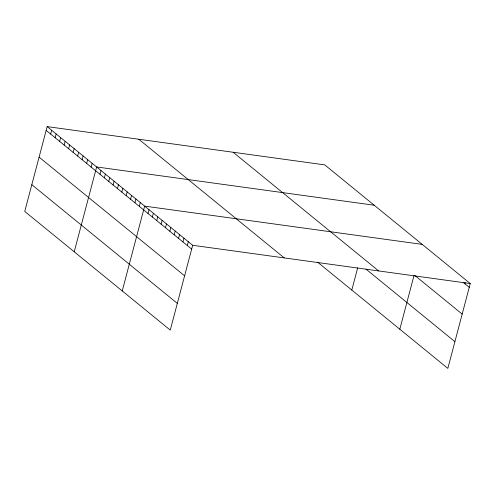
<?xml version="1.0" encoding="UTF-8"?>
<svg xmlns="http://www.w3.org/2000/svg" width="495" height="495" viewBox="0 0 495 495"><rect width="100%" height="100%" fill="white"/><g stroke="black" fill="none" stroke-linecap="round" stroke-linejoin="round"><path stroke-width="0.74" d="M47.161 126.609L24.75 211.439L170.255 330.115L192.673 245.285L47.161 126.609L324.745 164.885L470.25 283.561L447.839 368.391L317.505 262.096M50.657 134.065L51.659 130.278M55.155 137.734L56.158 133.947M59.654 141.403L60.656 137.616M64.152 145.072L65.154 141.279M68.65 148.741L69.653 144.948M73.149 152.411L74.151 148.618M77.647 156.074L78.643 152.287M82.139 159.743L83.141 155.956M86.637 163.412L87.64 159.625M91.136 167.081L92.138 163.294M74.225 251.788L96.636 166.957L374.214 205.233M100.002 174.308L100.999 170.521M104.365 177.872L105.367 174.079M108.733 181.43L109.729 177.643M113.095 184.988L114.098 181.201M117.464 188.552L118.46 184.759M121.826 192.11L122.828 188.323M126.194 195.674L127.19 191.881M130.556 199.231L131.559 195.445M134.925 202.789L135.921 199.002M139.287 206.353L140.289 202.56M122.24 290.955L144.651 206.124L422.235 244.394M148.017 213.475L149.02 209.682M152.386 217.033L153.382 213.246M156.748 220.591L157.75 216.804M161.11 224.155L162.113 220.362M165.478 227.712L166.481 223.926M169.841 231.276L170.843 227.483M174.209 234.834L175.211 231.047M178.571 238.392L179.574 234.605M182.94 241.956L183.942 238.163M187.302 245.514L188.304 241.727M351.803 290.064L357.687 267.776M399.818 329.225L413.969 275.672M464.885 283.79L465.22 282.527M192.673 245.285L470.25 283.561M463.246 282.453L469.248 287.347M414.711 275.375L462.182 314.096M233.139 152.256L378.65 270.932M365.96 269.107L454.905 341.649M138.767 139.237L284.272 257.914M46.165 130.402L191.67 249.078M39.099 157.144L184.604 275.82M31.816 184.697L177.321 303.373"/></g></svg>
